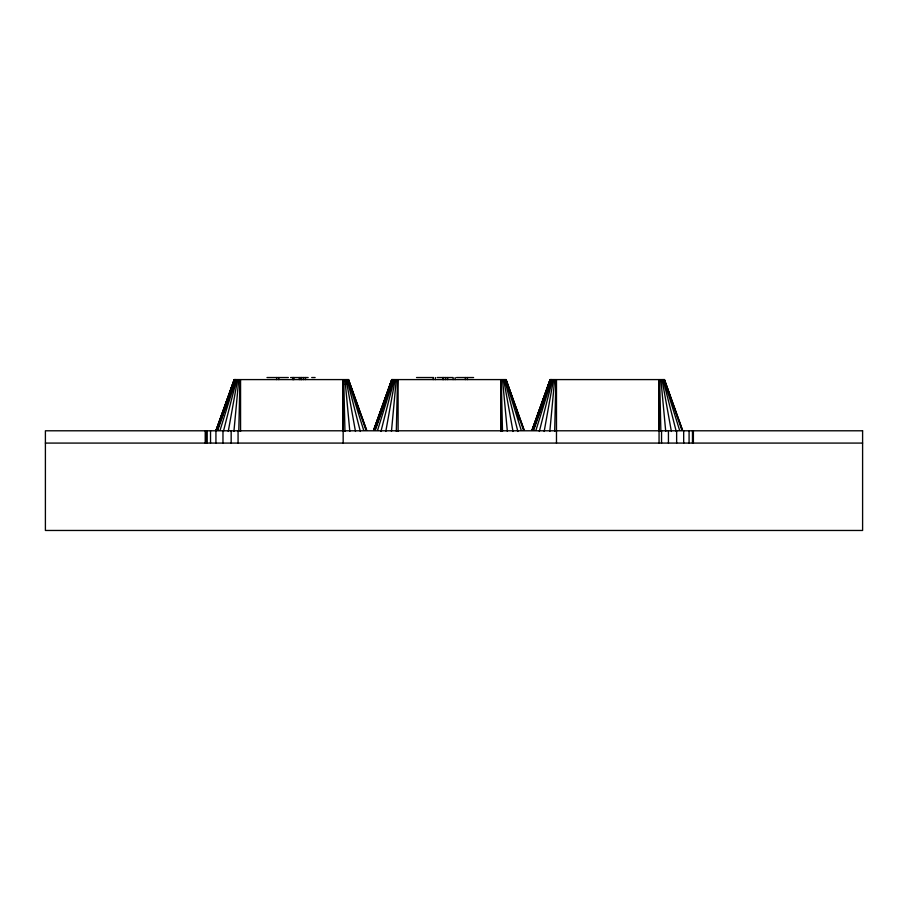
<?xml version="1.0" encoding="UTF-8"?>
<svg xmlns="http://www.w3.org/2000/svg" width="908" height="908" viewBox="0 0 908 908"><rect width="100%" height="100%" fill="white"/><g stroke="black" fill="none" stroke-linecap="round" stroke-linejoin="round"><path stroke-width="1.36" d="M343.167 431.402L343.167 379.589L343.167 443.081M659.072 431.402L659.083 379.589M238.77 431.402L239.984 379.589M396.308 431.402L397.511 379.589M554.674 431.402L555.889 379.589M233.912 431.402L238.747 379.589M391.45 431.402L396.274 379.589M549.828 431.402L554.652 379.589M228.249 431.47L237.59 379.589M385.786 431.47L395.128 379.589M544.164 431.47L553.494 379.589M234.9 382.313L235.592 379.589M223.391 431.47L236.602 379.589M380.929 431.47L394.14 379.589M550.464 383.687L551.496 379.589M539.307 431.47L552.507 379.589M226.115 407.556L234.832 379.589M220.065 430.21L235.842 379.589M385.73 400.893L392.37 379.589M377.592 430.21L393.38 379.589M542.848 404.9L550.747 379.589M535.97 430.21L551.746 379.589M216.751 430.21L234.355 379.589L216.138 430.21L234.196 379.589L348.524 379.589L366.594 430.21L348.456 379.589L348.524 382.381M217.761 430.21L235.365 379.589L217.148 430.21L235.274 379.589L235.274 382.381L235.195 379.589L217.137 430.21M374.289 430.21L391.893 379.589L373.665 430.21L391.893 379.589M375.299 430.21L392.903 379.589L374.675 430.21L392.903 379.589M532.667 430.21L550.259 379.589L532.043 430.21L550.1 379.589L664.44 379.589L682.51 430.21L664.361 379.589L664.361 382.381M533.677 430.21L551.269 379.589L533.053 430.21L551.111 379.589M373.665 430.21L391.734 379.589L506.062 379.589L524.132 430.21L505.994 379.589L523.507 430.21M374.675 430.21L392.733 379.589M216.127 430.21L234.264 379.589M532.043 430.21L550.18 379.589M533.053 430.21L551.19 379.589M266.997 377.535L288.358 377.535M290.594 377.535L308.164 377.535M311.694 377.535L315.121 377.535M416.522 377.535L433.468 377.535M437.168 377.535L453.137 377.535L453.103 379.589M456.542 377.535L473.601 377.535M345.301 384.232L350.079 384.232M45.4 443.081L862.6 443.081M516.913 412.89L519.297 419.553L516.947 412.89M665.814 386.24L667.232 390.247M348.002 380.917L349.421 384.913M357.979 408.895L359.409 412.89M664.281 379.589L681.874 430.21M348.366 379.589L365.969 430.21M663.793 379.589L679.581 430.21M505.427 379.589L521.203 430.21M347.889 379.589L363.665 430.21M663.044 379.589L676.244 431.47M504.666 379.589L517.878 431.47M347.128 379.589L360.34 431.47M662.045 379.589L671.387 431.47M503.679 379.589L513.02 431.47M346.141 379.589L355.482 431.47M660.899 379.589L665.723 431.402M502.521 379.589L507.356 431.402M344.983 379.589L349.818 431.402M659.662 379.589L660.876 431.402M501.284 379.589L502.499 431.402M343.746 379.589L344.961 431.402M693.383 430.789L693.383 443.081M692.475 430.789L692.475 443.081M689.081 430.789L689.081 443.081M683.679 430.789L683.679 443.081M676.642 430.789L676.642 443.081M668.436 430.789L668.436 443.081M661.546 430.789L661.546 443.081M659.072 379.589L659.06 443.081M556.479 379.589L556.479 443.081M467.404 377.535L467.404 379.589M465.35 377.535L465.35 379.589M455.146 377.535L455.146 379.589M447.633 377.535L447.633 379.589M445.578 377.535L445.578 379.589M443.365 377.535L443.365 379.589M442.82 377.535L442.82 379.589M435.375 377.535L435.375 379.589M433.218 377.535L433.218 379.589M398.101 379.589L398.101 431.402M305.463 377.535L305.463 379.589M303.42 377.535L303.42 379.589M301.297 377.535L301.297 379.589M301.07 377.535L301.07 379.589M299.299 377.535L299.299 379.589M293.863 377.535L293.863 379.589M293.171 377.535L293.171 379.589M292.864 377.535L292.864 379.589M278.801 377.535L278.801 379.589M276.645 377.535L276.645 379.589M240.563 379.589L240.563 431.402M238.066 430.789L238.066 443.081M235.195 379.589L235.195 382.381M231.165 430.789L231.165 443.081M222.971 430.789L222.971 443.081M215.934 430.789L215.934 443.081M210.531 430.789L210.531 443.081M207.172 430.789L207.172 443.081M205.219 430.789L205.219 443.081M500.705 379.589L500.705 431.402L500.694 379.589M862.6 430.789L45.4 430.789L45.4 530.465L862.6 530.465L862.6 430.789M391.734 382.381L391.734 379.589L391.734 382.381M206.343 443.081L206.343 430.789L206.23 443.081"/></g></svg>
